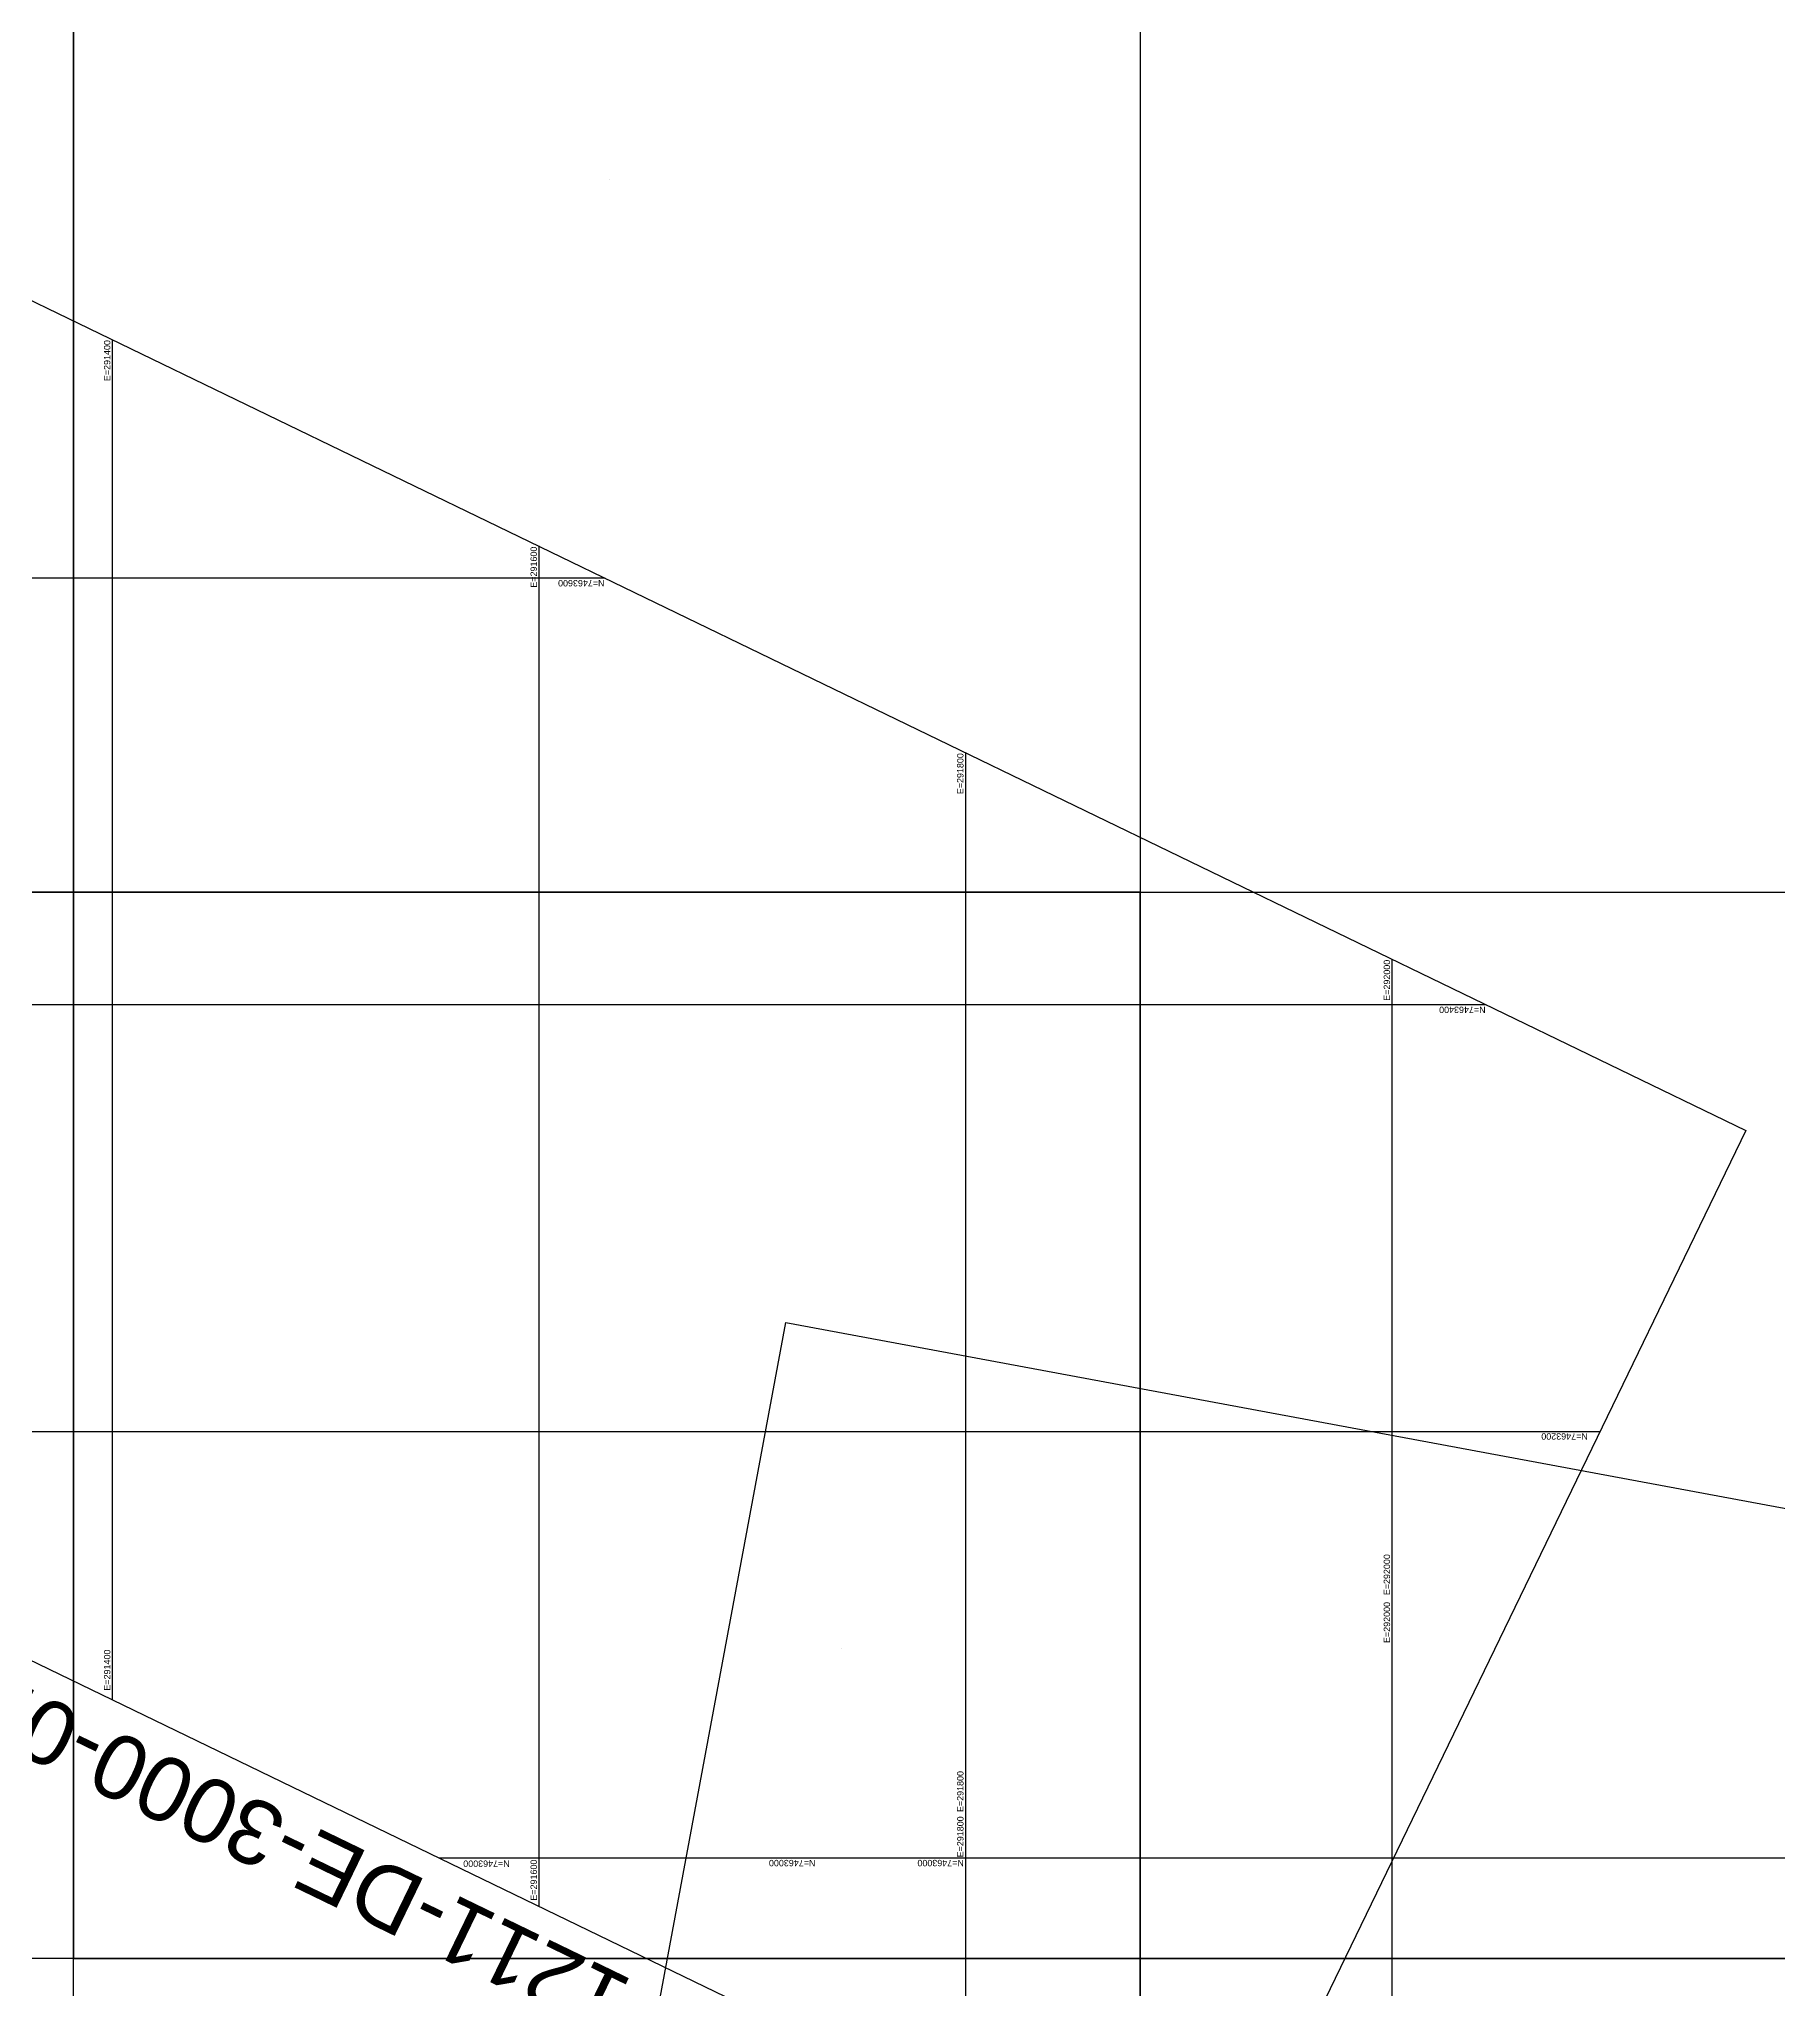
# Model space of a CAD drawing. Header units: metres. Extents: x 286076 to 340267, y 7379330 to 7467005.
# Drawn here: x 291366 to 292181, y 7462939 to 7463853 of the extents above; entities that cross this region are included whole.
import ezdxf
from ezdxf.enums import TextEntityAlignment as Align

# ---------------------------------------------------------------- set-up
doc = ezdxf.new("R2010")
doc.units = ezdxf.units.M
doc.header["$LTSCALE"] = 10
for name, color, linetype in [('A-IMAGENS', 255, 'Continuous'), ('F-MALHA', 8, 'Continuous'), ('f-malha-txt', 8, 'Continuous')]:
    doc.layers.add(name, color=color, linetype=linetype)
doc.layers.add('A-VIEWPORTS', color=2, linetype='Continuous', plot=False)
doc.layers.add('C-ROAD-STAN', color=11, linetype='Continuous', lineweight=0)
doc.layers.add('U-HZ-EIXO LINHA-TESTE', color=130, linetype='TESTE_LINE', lineweight=30)
doc.styles.add('Arial', font='arial.ttf')
doc.styles.add('R60', font='arial.ttf', dxfattribs={"height": 1.5})
doc.styles.get("Standard").update_dxf_attribs({"font": 'arial.ttf'})
doc.linetypes.add('TESTE_LINE', pattern='A,3.5,-0.25,["LINHA-TESTE",Standard,S=0.175,R=0,X=-0.05,Y=-0.1],-1.7', length=5.45)
picture_1 = doc.add_image_def('image13.jpg', size_in_pixel=(5000, 5000))
picture_2 = doc.add_image_def('image14.jpg', size_in_pixel=(5000, 5000))
picture_3 = doc.add_image_def('image17.jpg', size_in_pixel=(5000, 5000))
picture_4 = doc.add_image_def('image18.jpg', size_in_pixel=(5000, 5000))
picture_5 = doc.add_image_def('image21.jpg', size_in_pixel=(5000, 5000))
picture_6 = doc.add_image_def('image22.jpg', size_in_pixel=(5000, 5000))
picture_7 = doc.add_image_def('image27.jpg', size_in_pixel=(5000, 5000))

# ---------------------------------------------------------------- blocks, each defined once
blk = doc.blocks.new('AeccTickTriangle')
at = {"color": 0, "linetype": 'ByBlock', "lineweight": -2}
blk.add_lwpolyline([(0, 1), (-1, 0), (1, 0)], close=True, dxfattribs=at)
at = {"color": 0, "linetype": 'ByBlock', "lineweight": -2, "const_width": 0.0625}
blk.add_lwpolyline([(0, 0, 1), (0, 0, 1)], format="xyb", close=True, dxfattribs=at)

msp = doc.modelspace()

# ---------------------------------------------------------------- linework, layer by layer
at = {"layer": 'A-VIEWPORTS', "color": 2, "linetype": 'Continuous', "lineweight": -3}
for points in [[(291915.76, 7462824.44), (290701.14, 7463412.52), (290951.27, 7463929.15), (292165.9, 7463341.07)], [(292937.59, 7462439.94), (291610.86, 7462686.77), (291715.85, 7463251.09), (293042.58, 7463004.26)]]:
    msp.add_lwpolyline(points, close=True, dxfattribs=at)
at = {"layer": 'F-MALHA'}
for p, q in [((291400, 7463711.89), (291400, 7463074.15)), ((291600, 7463615.06), (291600, 7462977.32)), ((291631.1, 7463600), (290905.85, 7463600)), ((291800, 7463518.23), (291800, 7463021.22)), ((292000, 7463421.39), (292000, 7463122.88)), ((292044.18, 7463400), (290935.24, 7463400)), ((291140.08, 7463200), (292097.59, 7463200)), ((292000, 7463122.88), (292000, 7462614.38)), ((291800, 7463021.22), (291800, 7462651.59)), ((291553.16, 7463000), (291758.26, 7463000)), ((291758.26, 7463000), (292985.87, 7463000))]:
    msp.add_line(p, q, dxfattribs=at)
at = {"layer": 'U-HZ-EIXO LINHA-TESTE'}
msp.add_lwpolyline([(291741.8, 7463098.06, 0.000006), (291741.8, 7463098.04, 0.000006)], format="xyb", dxfattribs=at)

# ---------------------------------------------------------------- block references
at = {"layer": 'C-ROAD-STAN', "color": 11, "linetype": 'Continuous', "lineweight": -3, "xscale": 0.02999999999999999, "yscale": 0.02999999999999999, "zscale": 0.02999999999999999}
msp.add_blockref('AeccTickTriangle', (291633.32, 7463787.07), dxfattribs=at)

# ---------------------------------------------------------------- texts
at = {"layer": 'A-VIEWPORTS', "color": 2, "linetype": 'Continuous', "lineweight": -3, "insert": (291303.44, 7463108.13), "char_height": 30, "attachment_point": 8, "rotation": 154.16513, "style": 'Arial'}
msp.add_mtext('P01454-1211-DE-3000-0182P01454-1211-DE-3000-0184', dxfattribs=at)
at = {"layer": 'f-malha-txt', "style": 'R60'}
for s, rotation, p in [('E=291400', 90, (291400, 7463711.59)), ('E=291600', 90, (291600, 7463614.76)), ('E=291800', 90, (291800, 7463517.93)), ('E=292000', 90, (292000, 7463421.09)), ('E=292000', 90, (292000, 7463120)), ('E=291800', 90, (291800, 7463019.5)), ('N=7463000', 180, (291564.56, 7462999.71)), ('N=7463000', 180, (291777.5, 7463000))]:
    msp.add_text(s, height=3, rotation=rotation, dxfattribs=at).set_placement(p, align=Align.BOTTOM_RIGHT)
for s, rotation, p in [('N=7463600', 180, (291630.8, 7463600)), ('N=7463400', 180, (292043.88, 7463400)), ('N=7463200', 180, (292091.79, 7463200)), ('E=292000', 90, (292000, 7463123.18)), ('E=291400', 90, (291400, 7463078.45)), ('E=291800', 90, (291800, 7463021.52)), ('E=291600', 90, (291600, 7462980)), ('N=7463000', 180, (291729.67, 7463000))]:
    msp.add_text(s, height=3, rotation=rotation, dxfattribs=at).set_placement(p, align=Align.BOTTOM_LEFT)

# ---------------------------------------------------------------- pictures from other files: only their frames are drawn
at = {"layer": 'A-IMAGENS', "transparency": 33554687}
image = msp.add_image(picture_2, insert=(290881.9, 7463452.84), size_in_units=(500, 500), dxfattribs=dict(at, brightness=90))
image.dxf.flags = 6
image = msp.add_image(picture_4, insert=(291381.9, 7463452.84), size_in_units=(500, 500), dxfattribs=dict(at, brightness=90))
image.dxf.flags = 6
image = msp.add_image(picture_1, insert=(290881.9, 7462952.84), size_in_units=(500, 500), dxfattribs=dict(at, brightness=90))
image.dxf.flags = 6
image = msp.add_image(picture_3, insert=(291381.9, 7462952.84), size_in_units=(500, 500), dxfattribs=dict(at, brightness=90))
image.dxf.flags = 6
image = msp.add_image(picture_5, insert=(291881.9, 7462952.84), size_in_units=(500, 500), dxfattribs=dict(at, brightness=90))
image.dxf.flags = 6
image = msp.add_image(picture_7, insert=(291381.9, 7462452.84), size_in_units=(500, 500), dxfattribs=dict(at, brightness=90))
image.dxf.flags = 6
image = msp.add_image(picture_6, insert=(291881.9, 7462452.84), size_in_units=(500, 500), dxfattribs=dict(at, brightness=90))
image.dxf.flags = 6

doc.saveas('drawing.dxf')
